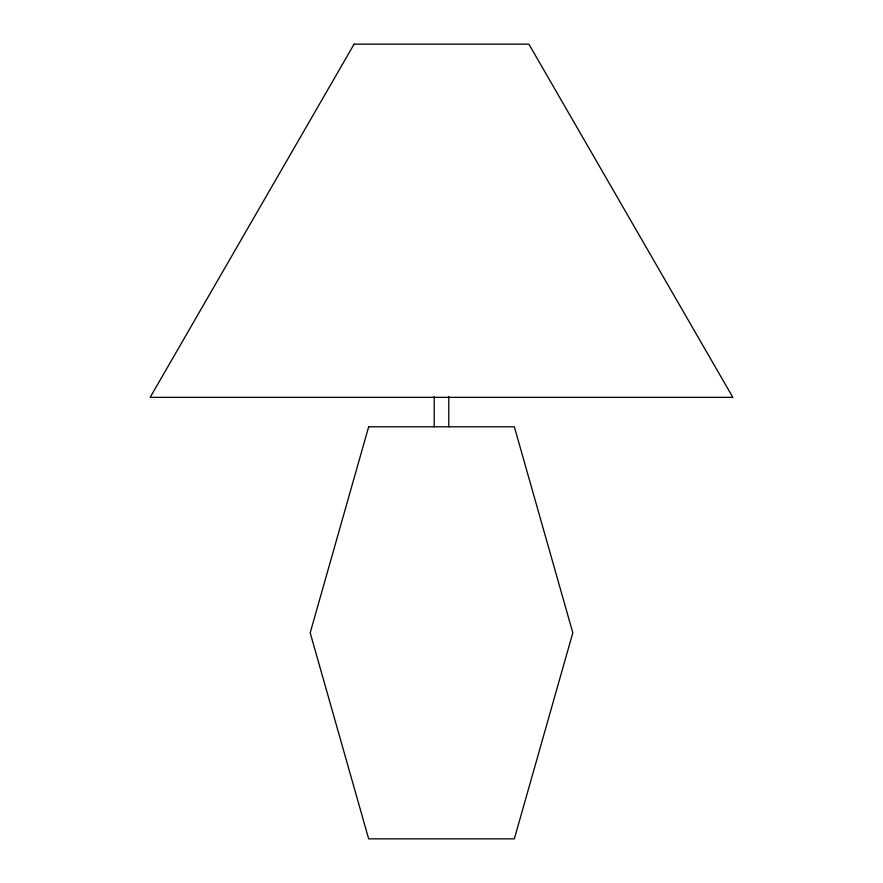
<?xml version="1.0" encoding="UTF-8"?>
<svg xmlns="http://www.w3.org/2000/svg" width="883" height="883" viewBox="0 0 883 883"><rect width="100%" height="100%" fill="white"/><g stroke="black" fill="none" stroke-linecap="round" stroke-linejoin="round"><path stroke-width="1.32" d="M448.785 396.5L448.785 426.787M434.215 396.5L434.215 426.787M368.664 426.787L310.187 632.813L368.664 838.85L514.336 838.85L572.813 632.813L514.336 426.787L368.664 426.787M354.094 44.15L150.165 397.35L732.835 397.35L528.906 44.15L354.094 44.15"/></g></svg>
